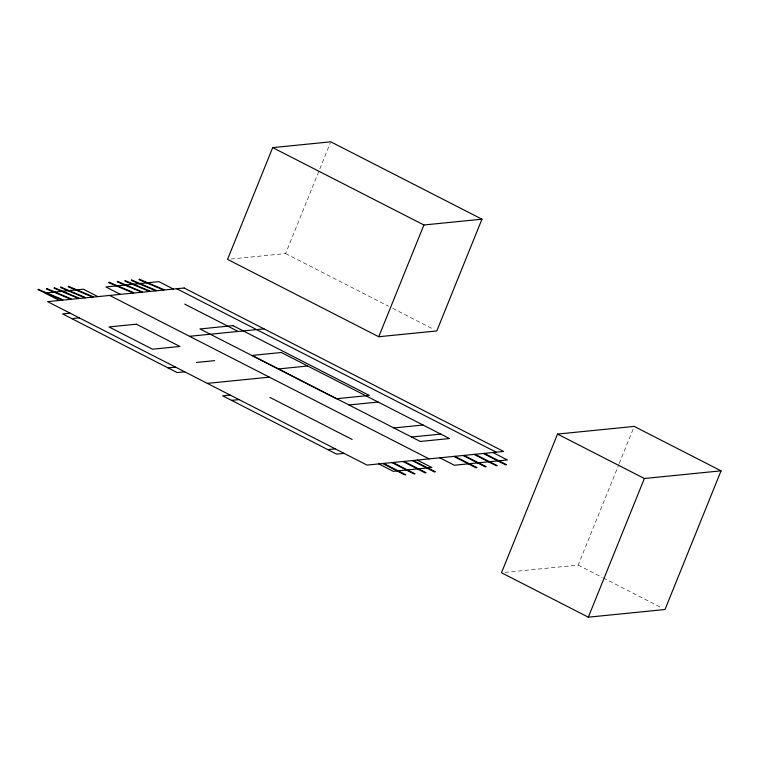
<?xml version="1.0" encoding="UTF-8"?>
<svg xmlns="http://www.w3.org/2000/svg" width="759" height="759" viewBox="0 0 759 759"><rect width="100%" height="100%" fill="white"/><g stroke="black" fill="none" stroke-linecap="round" stroke-linejoin="round"><path stroke-width="0.57" stroke-dasharray="3.79 2.85" d="M231.03 259.028L285.612 253.572L330.317 142.92M505.039 572.39L578.187 565.085L618.775 464.622M619.211 463.531L633.774 427.497M285.612 253.572L388.504 306.228M392.707 308.372L433.655 329.33M578.187 565.085L602.248 577.4M603.291 577.931L661.886 607.912"/><path stroke-width="1.14" d="M272.699 147.616L227.548 259.379L378.75 336.74L436.804 330.943L481.956 219.19L330.763 141.819L272.699 147.616L423.901 224.987L481.956 219.19M378.75 336.74L423.901 224.987M557.523 434.072L501.49 572.751L588.329 617.181L665.017 609.515L721.05 470.836L634.211 426.406L557.523 434.072L644.363 478.502L721.05 470.836M588.329 617.181L644.363 478.502M70.151 313.192L62.636 313.941L177.208 372.574L184.731 371.815M71.792 318.628L79.316 317.879M189.522 336.303L264.028 328.865M196.41 362.47L214.588 360.648M168.052 367.887L175.566 367.128M278.525 368.931L307.718 366.018M207.302 383.371L269.379 377.166M230.205 395.088L222.691 395.837L336.579 454.119L344.102 453.37M231.504 400.354L239.028 399.604M348.941 404.964L378.134 402.042M393.864 427.953L423.057 425.031M411.587 437.013L440.78 434.101M327.765 449.603L335.279 448.854M176.752 288.743L496.177 452.184M173.431 289.075L158.925 281.655L105.899 286.949L120.406 294.369M492.857 452.516L507.363 459.935L454.337 465.239L439.831 457.81M484.384 453.36L506.481 464.669L505.437 464.774L483.331 453.465M184.693 304.093L237.482 331.104M475.125 454.29L497.23 465.599L496.177 465.703L474.081 454.394M464.081 455.391L486.187 466.7L485.143 466.804L463.037 455.495M454.831 456.311L476.927 467.62L475.884 467.724L453.787 456.415M109.666 295.441L429.091 458.882M97.873 296.617L83.367 289.198L44.866 293.04L59.373 300.469M417.298 460.068L431.805 467.487L393.304 471.33L378.798 463.91M413.219 460.476L435.324 471.785L434.281 471.889L412.175 460.58M403.968 461.396L426.074 472.705L425.021 472.81L402.925 461.5M269.919 397.403L352.129 439.461M392.925 462.497L415.031 473.806L413.978 473.91L391.881 462.601M383.674 463.426L405.771 474.736L404.727 474.84L382.621 463.531M38.311 289.35L37.95 289.777L62.532 300.156L62.893 299.729L38.311 289.35M46.688 288.515L46.327 288.942L70.91 299.312L71.27 298.894L46.688 288.515M54.401 287.746L54.05 288.164L78.623 298.543L78.983 298.126L54.401 287.746M60.815 287.101L60.454 287.528L85.036 297.907L85.397 297.481L60.815 287.101M68.528 286.333L68.168 286.76L92.75 297.13L93.11 296.712L68.528 286.333M109.173 282.272L108.812 282.699L133.394 293.069L133.755 292.651L109.173 282.272M117.55 281.437L117.19 281.855L141.772 292.234L142.132 291.817L117.55 281.437M125.273 280.669L124.912 281.086L149.495 291.465L149.846 291.039L125.273 280.669M131.677 280.024L131.316 280.451L155.899 290.83L156.259 290.403L131.677 280.024M139.39 279.255L139.039 279.682L163.612 290.052L163.972 289.634L139.39 279.255M184.171 288.003L47.589 301.646L367.005 465.087L503.596 451.444L184.171 288.003M136.383 324.197L108.973 326.93L152.502 349.206L179.911 346.465L136.383 324.197M232.975 325.649L199.978 328.951L336.351 398.731L369.348 395.43L232.975 325.649M281.314 352.499L252.121 355.421L420.277 441.463L449.47 438.541L281.314 352.499"/></g></svg>
